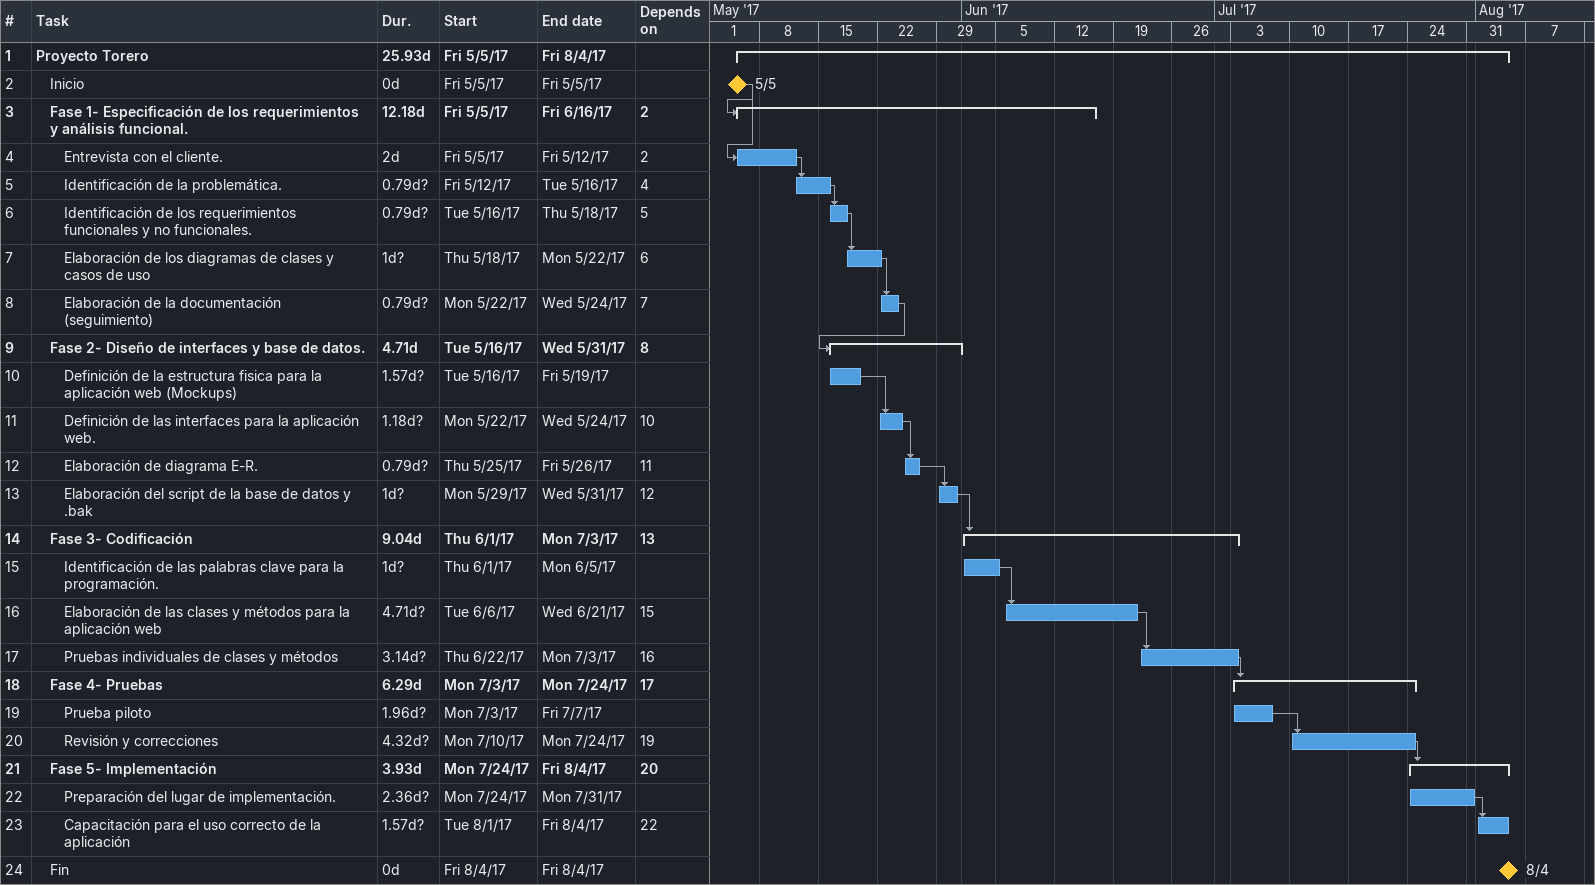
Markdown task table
| ID | Level | Task | Duration | Start | Finish | Predecessors |
|---|---|---|---|---|---|---|
| 1 | 1 | **Proyecto Torero** | 25.93d | 2017-05-05 | 2017-08-04 |  |
| 2 | 2 | Inicio | 0d | 2017-05-05 | 2017-05-05 |  |
| 3 | 2 | **Fase 1- Especificación de los requerimientos y análisis funcional.** | 12.18d | 2017-05-05 | 2017-06-16 | 2 |
| 4 | 3 | Entrevista con el cliente. | 2d | 2017-05-05 | 2017-05-12 | 2 |
| 5 | 3 | Identificación de la problemática. | 0.79d? | 2017-05-12 | 2017-05-16 | 4 |
| 6 | 3 | Identificación de los requerimientos funcionales y no funcionales. | 0.79d? | 2017-05-16 | 2017-05-18 | 5 |
| 7 | 3 | Elaboración de los diagramas de clases y casos de uso | 1d? | 2017-05-18 | 2017-05-22 | 6 |
| 8 | 3 | Elaboración de la documentación (seguimiento) | 0.79d? | 2017-05-22 | 2017-05-24 | 7 |
| 9 | 2 | **Fase 2- Diseño de interfaces y base de datos.** | 4.71d | 2017-05-16 | 2017-05-31 | 8 |
| 10 | 3 | Definición de la estructura fisica para la aplicación web (Mockups) | 1.57d? | 2017-05-16 | 2017-05-19 |  |
| 11 | 3 | Definición de las interfaces para la aplicación web. | 1.18d? | 2017-05-22 | 2017-05-24 | 10 |
| 12 | 3 | Elaboración de diagrama E-R. | 0.79d? | 2017-05-25 | 2017-05-26 | 11 |
| 13 | 3 | Elaboración del script de la base de datos y .bak | 1d? | 2017-05-29 | 2017-05-31 | 12 |
| 14 | 2 | **Fase 3- Codificación** | 9.04d | 2017-06-01 | 2017-07-03 | 13 |
| 15 | 3 | Identificación de las palabras clave para la programación. | 1d? | 2017-06-01 | 2017-06-05 |  |
| 16 | 3 | Elaboración de las clases y métodos para la aplicación web | 4.71d? | 2017-06-06 | 2017-06-21 | 15 |
| 17 | 3 | Pruebas individuales de clases y métodos | 3.14d? | 2017-06-22 | 2017-07-03 | 16 |
| 18 | 2 | **Fase 4- Pruebas** | 6.29d | 2017-07-03 | 2017-07-24 | 17 |
| 19 | 3 | Prueba piloto | 1.96d? | 2017-07-03 | 2017-07-07 |  |
| 20 | 3 | Revisión y correcciones | 4.32d? | 2017-07-10 | 2017-07-24 | 19 |
| 21 | 2 | **Fase 5- Implementación** | 3.93d | 2017-07-24 | 2017-08-04 | 20 |
| 22 | 3 | Preparación del lugar de implementación. | 2.36d? | 2017-07-24 | 2017-07-31 |  |
| 23 | 3 | Capacitación para el uso correcto de la aplicación | 1.57d? | 2017-08-01 | 2017-08-04 | 22 |
| 24 | 2 | Fin | 0d | 2017-08-04 | 2017-08-04 |  |
